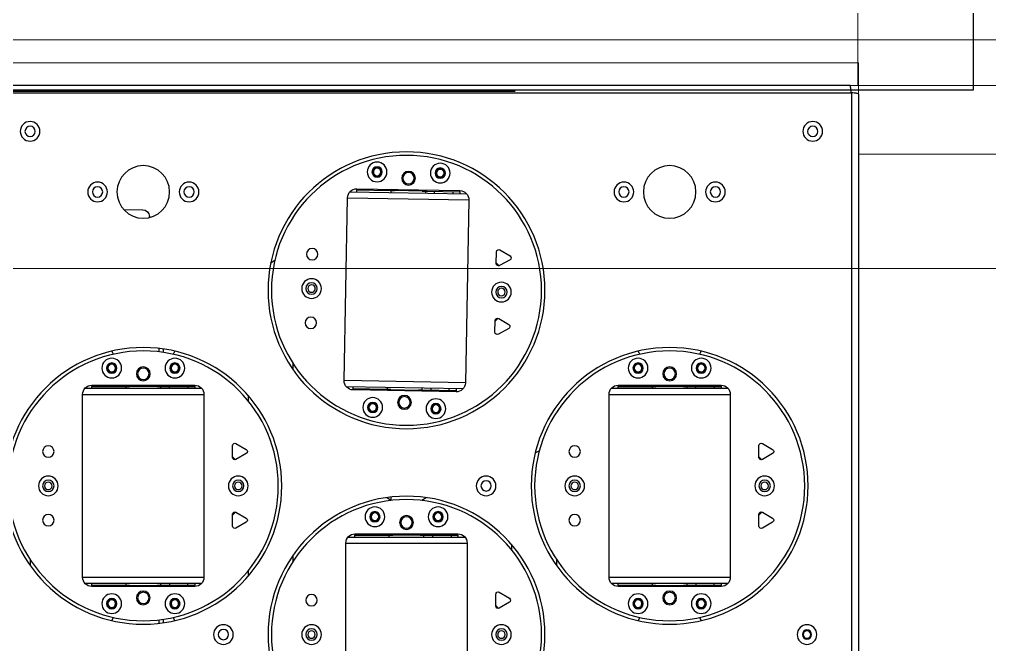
# Model space of a CAD drawing. Header units: millimetres. Extents: x 845401 to 948039, y 511594 to 550263.
# Drawn here: x 928138.5 to 928562.4, y 532327.3 to 532600.7 of the extents above; entities that cross this region are included whole.
import ezdxf

# ---------------------------------------------------------------- set-up
doc = ezdxf.new("R2010")
doc.units = ezdxf.units.MM
doc.layers.add('00', color=7, linetype='Continuous')
for name, color, linetype, lineweight in [('8101-0023040DXF_CONTINUOUS_LINE', 7, 'Continuous', 18), ('A-剖-0.10mm.......SECT-L01', 255, 'Continuous', 18), ('物流设备', 7, 'Continuous', 5)]:
    doc.layers.add(name, color=color, linetype=linetype, lineweight=lineweight)

# ---------------------------------------------------------------- blocks, each defined once
blk = doc.blocks.new('1260包胶摆轮')
at = {"color": 7, "linetype": 'Continuous', "lineweight": 25}
for p, q in [((4843148.78, 877889.9), (4843148.78, 879143.7)), ((4843151.88, 877890.51), (4843151.88, 879143.09)), ((4842927.88, 878166.8), (4842927.88, 878086.8)), ((4842980.88, 878086.8), (4842980.88, 878166.8)), ((4842846.16, 878120.41), (4842846.16, 878121.92)), ((4842993.38, 878114.05), (4842994.64, 878115.36)), ((4842993.38, 878114.4), (4842993.38, 878109.2)), ((4842999.38, 878112.66), (4842994.88, 878115.26)), ((4842994.88, 878108.33), (4842999.38, 878110.93)), ((4842813.76, 878104.3), (4842865.01, 878104.3)), ((4842861.88, 878105.8), (4842816.88, 878105.8)), ((4842816.88, 878105.3), (4842816.88, 878105.8)), ((4842831.63, 878105.3), (4842816.88, 878105.3)), ((4842816.88, 878105.3), (4842816.88, 878104.3)), ((4842831.63, 878105.8), (4842831.63, 878105.3)), ((4842832.22, 878105.3), (4842831.63, 878105.3)), ((4842831.88, 878105.3), (4842831.88, 878104.3)), ((4842832.8, 878105.3), (4842832.22, 878105.3)), ((4842833.38, 878105.3), (4842832.8, 878105.3)), ((4842833.38, 878105.8), (4842833.38, 878105.3)), ((4842833.38, 878105.3), (4842845.38, 878105.3)), ((4842845.38, 878105.3), (4842845.38, 878105.8)), ((4842845.97, 878105.3), (4842845.38, 878105.3)), ((4842846.55, 878105.3), (4842845.97, 878105.3)), ((4842847.13, 878105.3), (4842846.55, 878105.3)), ((4842846.88, 878104.3), (4842846.88, 878105.3)), ((4842847.13, 878105.3), (4842847.13, 878105.8)), ((4842861.88, 878105.3), (4842847.13, 878105.3)), ((4842850.88, 878104.3), (4842850.88, 878105.3)), ((4842858.88, 878105.3), (4842858.88, 878104.3)), ((4842861.88, 878105.8), (4842861.88, 878105.3)), ((4842861.88, 878104.3), (4842861.88, 878105.3)), ((4843043.76, 878104.3), (4843095.01, 878104.3)), ((4843091.88, 878105.8), (4843046.88, 878105.8)), ((4843046.88, 878105.3), (4843046.88, 878105.8)), ((4843061.63, 878105.3), (4843046.88, 878105.3)), ((4843046.88, 878105.3), (4843046.88, 878104.3)), ((4843061.63, 878105.8), (4843061.63, 878105.3)), ((4843062.22, 878105.3), (4843061.63, 878105.3)), ((4843061.88, 878105.3), (4843061.88, 878104.3)), ((4843062.8, 878105.3), (4843062.22, 878105.3)), ((4843063.38, 878105.3), (4843062.8, 878105.3)), ((4843063.38, 878105.8), (4843063.38, 878105.3)), ((4843063.38, 878105.3), (4843075.38, 878105.3)), ((4843075.38, 878105.3), (4843075.38, 878105.8)), ((4843075.97, 878105.3), (4843075.38, 878105.3)), ((4843076.55, 878105.3), (4843075.97, 878105.3)), ((4843077.13, 878105.3), (4843076.55, 878105.3)), ((4843076.88, 878104.3), (4843076.88, 878105.3)), ((4843077.13, 878105.3), (4843077.13, 878105.8)), ((4843091.88, 878105.3), (4843077.13, 878105.3)), ((4843080.88, 878104.3), (4843080.88, 878105.3)), ((4843088.88, 878105.3), (4843088.88, 878104.3)), ((4843091.88, 878105.8), (4843091.88, 878105.3)), ((4843091.88, 878104.3), (4843091.88, 878105.3)), ((4842812.88, 878101.8), (4842812.88, 878021.8)), ((4842865.88, 878021.8), (4842865.88, 878101.8)), ((4842885.38, 878101.1), (4842885.38, 878098.74)), ((4843042.88, 878101.8), (4843042.88, 878021.8)), ((4843095.88, 878021.8), (4843095.88, 878101.8)), ((4842789.88, 878093.9), (4842789.88, 878096.58)), ((4843019.88, 878093.9), (4843019.88, 878096.58)), ((4842904.88, 878094.69), (4842904.88, 878092.01)), ((4843000.38, 878089.85), (4843000.38, 878087.5)), ((4842980.01, 878084.3), (4842928.76, 878084.3)), ((4842931.88, 878084.3), (4842931.88, 878083.3)), ((4842931.88, 878083.3), (4842946.63, 878083.3)), ((4842931.88, 878082.8), (4842931.88, 878083.3)), ((4842931.88, 878082.8), (4842976.88, 878082.8)), ((4842946.63, 878083.3), (4842946.63, 878082.8)), ((4842946.63, 878083.3), (4842947.22, 878083.3)), ((4842946.88, 878084.3), (4842946.88, 878083.3)), ((4842947.22, 878083.3), (4842947.8, 878083.3)), ((4842947.8, 878083.3), (4842948.38, 878083.3)), ((4842960.38, 878083.3), (4842948.38, 878083.3)), ((4842948.38, 878083.3), (4842948.38, 878082.8)), ((4842960.38, 878082.8), (4842960.38, 878083.3)), ((4842960.38, 878083.3), (4842960.97, 878083.3)), ((4842960.97, 878083.3), (4842961.55, 878083.3)), ((4842961.55, 878083.3), (4842962.13, 878083.3)), ((4842961.88, 878083.3), (4842961.88, 878084.3)), ((4842962.13, 878083.3), (4842976.88, 878083.3)), ((4842962.13, 878082.8), (4842962.13, 878083.3)), ((4842965.88, 878084.3), (4842965.88, 878083.3)), ((4842973.88, 878083.3), (4842973.88, 878084.3)), ((4842976.88, 878083.3), (4842976.88, 878084.3)), ((4842976.88, 878083.3), (4842976.88, 878082.8)), ((4842878.38, 878079.4), (4842878.38, 878074.2)), ((4842884.38, 878077.66), (4842879.88, 878080.26)), ((4843108.38, 878079.4), (4843108.38, 878074.2)), ((4843114.38, 878077.66), (4843109.88, 878080.26)), ((4842879.64, 878073.23), (4842878.38, 878074.54)), ((4842879.88, 878073.33), (4842884.38, 878075.93)), ((4843109.64, 878073.23), (4843108.38, 878074.54)), ((4843109.88, 878073.33), (4843114.38, 878075.93)), ((4842947.66, 878068.18), (4842947.66, 878066.67)), ((4842878.38, 878049.05), (4842879.64, 878050.36)), ((4842878.38, 878049.4), (4842878.38, 878044.2)), ((4842884.38, 878047.66), (4842879.88, 878050.26)), ((4843108.38, 878049.05), (4843109.64, 878050.36)), ((4843108.38, 878049.4), (4843108.38, 878044.2)), ((4843114.38, 878047.66), (4843109.88, 878050.26)), ((4842879.88, 878043.33), (4842884.38, 878045.93)), ((4843109.88, 878043.33), (4843114.38, 878045.93)), ((4842885.38, 878024.85), (4842885.38, 878022.5)), ((4842865.01, 878019.3), (4842813.76, 878019.3)), ((4842816.88, 878019.3), (4842816.88, 878018.3)), ((4842831.88, 878019.3), (4842831.88, 878018.3)), ((4842846.88, 878018.3), (4842846.88, 878019.3)), ((4842850.88, 878019.3), (4842850.88, 878018.3)), ((4842858.88, 878018.3), (4842858.88, 878019.3)), ((4842861.88, 878018.3), (4842861.88, 878019.3)), ((4842927.97, 878018.31), (4842979.21, 878019.27)), ((4842976.06, 878020.71), (4842931.07, 878019.87)), ((4842931.07, 878019.37), (4842931.07, 878019.87)), ((4842945.82, 878019.65), (4842931.07, 878019.37)), ((4842931.07, 878019.37), (4842931.09, 878018.37)), ((4842945.81, 878020.15), (4842945.82, 878019.65)), ((4842946.41, 878019.66), (4842945.82, 878019.65)), ((4842946.07, 878019.65), (4842946.09, 878018.65)), ((4842946.99, 878019.67), (4842946.41, 878019.66)), ((4842947.57, 878019.68), (4842946.99, 878019.67)), ((4842947.56, 878020.18), (4842947.57, 878019.68)), ((4842947.57, 878019.68), (4842959.57, 878019.9)), ((4842959.57, 878019.9), (4842959.56, 878020.4)), ((4842960.16, 878019.91), (4842959.57, 878019.9)), ((4842960.73, 878019.92), (4842960.16, 878019.91)), ((4842961.32, 878019.94), (4842960.73, 878019.92)), ((4842961.09, 878018.93), (4842961.07, 878019.93)), ((4842961.32, 878019.94), (4842961.31, 878020.44)), ((4842976.07, 878020.21), (4842961.32, 878019.94)), ((4842965.09, 878019.01), (4842965.07, 878020.01)), ((4842973.07, 878020.15), (4842973.09, 878019.16)), ((4842976.06, 878020.71), (4842976.07, 878020.21)), ((4842976.09, 878019.21), (4842976.07, 878020.21)), ((4843095.01, 878019.3), (4843043.76, 878019.3)), ((4843046.88, 878019.3), (4843046.88, 878018.3)), ((4843061.88, 878019.3), (4843061.88, 878018.3)), ((4843076.88, 878018.3), (4843076.88, 878019.3)), ((4843080.88, 878019.3), (4843080.88, 878018.3)), ((4843088.88, 878018.3), (4843088.88, 878019.3)), ((4843091.88, 878018.3), (4843091.88, 878019.3)), ((4842816.88, 878017.8), (4842816.88, 878018.3)), ((4842816.88, 878018.3), (4842831.63, 878018.3)), ((4842816.88, 878017.8), (4842861.88, 878017.8)), ((4842831.63, 878018.3), (4842831.63, 878017.8)), ((4842831.63, 878018.3), (4842832.22, 878018.3)), ((4842832.22, 878018.3), (4842832.8, 878018.3)), ((4842832.8, 878018.3), (4842833.38, 878018.3)), ((4842845.38, 878018.3), (4842833.38, 878018.3)), ((4842833.38, 878018.3), (4842833.38, 878017.8)), ((4842845.38, 878017.8), (4842845.38, 878018.3)), ((4842845.38, 878018.3), (4842845.97, 878018.3)), ((4842845.97, 878018.3), (4842846.55, 878018.3)), ((4842846.55, 878018.3), (4842847.13, 878018.3)), ((4842847.13, 878018.3), (4842861.88, 878018.3)), ((4842847.13, 878017.8), (4842847.13, 878018.3)), ((4842861.88, 878018.3), (4842861.88, 878017.8)), ((4842927.14, 878015.8), (4842928.64, 877935.81)), ((4842981.63, 877936.8), (4842980.13, 878016.79)), ((4843046.88, 878018.3), (4843061.63, 878018.3)), ((4843046.88, 878017.8), (4843046.88, 878018.3)), ((4843046.88, 878017.8), (4843091.88, 878017.8)), ((4843061.63, 878018.3), (4843061.63, 878017.8)), ((4843061.63, 878018.3), (4843062.22, 878018.3)), ((4843062.22, 878018.3), (4843062.8, 878018.3)), ((4843062.8, 878018.3), (4843063.38, 878018.3)), ((4843075.38, 878018.3), (4843063.38, 878018.3)), ((4843063.38, 878018.3), (4843063.38, 878017.8)), ((4843075.38, 878017.8), (4843075.38, 878018.3)), ((4843075.38, 878018.3), (4843075.97, 878018.3)), ((4843075.97, 878018.3), (4843076.55, 878018.3)), ((4843076.55, 878018.3), (4843077.13, 878018.3)), ((4843077.13, 878018.3), (4843091.88, 878018.3)), ((4843077.13, 878017.8), (4843077.13, 878018.3)), ((4843091.88, 878018.3), (4843091.88, 878017.8)), ((4842904.88, 878011.08), (4842904.88, 878008.4)), ((4842846.16, 878001.68), (4842846.16, 878003.19)), ((4842993.05, 877994.62), (4842993.14, 877989.43)), ((4842999.08, 877993), (4842994.53, 877995.52)), ((4842994.41, 877988.48), (4842993.14, 877989.77)), ((4842994.66, 877988.59), (4842999.11, 877991.27)), ((4842993.61, 877964.29), (4842994.84, 877965.62)), ((4842993.61, 877964.63), (4842993.71, 877959.43)), ((4842999.64, 877963.01), (4842995.09, 877965.52)), ((4842995.22, 877958.59), (4842999.67, 877961.28)), ((4842842.07, 877944.48), (4842842.06, 877944.05)), ((4842839.02, 877941.09), (4842831.02, 877941.2)), ((4842980.8, 877934.28), (4842929.56, 877933.33)), ((4842962.69, 877932.95), (4842962.68, 877933.95)), ((4842966.68, 877934.02), (4842966.69, 877933.02)), ((4842974.69, 877933.17), (4842974.67, 877934.17)), ((4842977.69, 877933.23), (4842977.67, 877934.23)), ((4842932.68, 877933.39), (4842932.7, 877932.39)), ((4842932.7, 877932.39), (4842947.45, 877932.66)), ((4842932.71, 877931.89), (4842932.7, 877932.39)), ((4842932.71, 877931.89), (4842977.7, 877932.73)), ((4842947.45, 877932.66), (4842948.03, 877932.67)), ((4842947.45, 877932.66), (4842947.46, 877932.16)), ((4842947.68, 877933.67), (4842947.7, 877932.67)), ((4842948.03, 877932.67), (4842948.61, 877932.68)), ((4842948.61, 877932.68), (4842949.2, 877932.69)), ((4842961.2, 877932.92), (4842949.2, 877932.69)), ((4842949.2, 877932.69), (4842949.21, 877932.19)), ((4842961.2, 877932.92), (4842961.78, 877932.93)), ((4842961.2, 877932.42), (4842961.2, 877932.92)), ((4842961.78, 877932.93), (4842962.36, 877932.94)), ((4842962.36, 877932.94), (4842962.94, 877932.95)), ((4842962.94, 877932.95), (4842977.69, 877933.23)), ((4842962.95, 877932.45), (4842962.94, 877932.95)), ((4842977.69, 877933.23), (4842977.7, 877932.73)), ((4841954.98, 877889.9), (4843148.78, 877889.9)), ((4843148.18, 877886.8), (4841955.59, 877886.8))]:
    blk.add_line(p, q, dxfattribs=at)
at = {"color": 8, "linetype": 'Continuous', "lineweight": 25}
for p, q in [((4842848.16, 878121.66), (4842848.16, 878120.14)), ((4842832.22, 878105.8), (4842832.22, 878105.3)), ((4842832.8, 878105.3), (4842832.8, 878105.8)), ((4842845.97, 878105.8), (4842845.97, 878105.3)), ((4842846.55, 878105.3), (4842846.55, 878105.8)), ((4843062.22, 878105.8), (4843062.22, 878105.3)), ((4843062.8, 878105.3), (4843062.8, 878105.8)), ((4843075.97, 878105.8), (4843075.97, 878105.3)), ((4843076.55, 878105.3), (4843076.55, 878105.8)), ((4842865.88, 878101.8), (4842812.88, 878101.8)), ((4843095.88, 878101.8), (4843042.88, 878101.8)), ((4842927.88, 878086.8), (4842980.88, 878086.8)), ((4842947.22, 878083.3), (4842947.22, 878082.8)), ((4842947.8, 878082.8), (4842947.8, 878083.3)), ((4842960.97, 878083.3), (4842960.97, 878082.8)), ((4842961.55, 878082.8), (4842961.55, 878083.3)), ((4842945.66, 878066.93), (4842945.66, 878067)), ((4842812.88, 878021.8), (4842865.88, 878021.8)), ((4842946.4, 878020.16), (4842946.41, 878019.66)), ((4842946.99, 878019.67), (4842946.98, 878020.17)), ((4842960.15, 878020.41), (4842960.16, 878019.91)), ((4842960.73, 878019.92), (4842960.72, 878020.42)), ((4843042.88, 878021.8), (4843095.88, 878021.8)), ((4842832.22, 878018.3), (4842832.22, 878017.8)), ((4842832.8, 878017.8), (4842832.8, 878018.3)), ((4842845.97, 878018.3), (4842845.97, 878017.8)), ((4842846.55, 878017.8), (4842846.55, 878018.3)), ((4842980.13, 878016.79), (4842927.14, 878015.8)), ((4843062.22, 878018.3), (4843062.22, 878017.8)), ((4843062.8, 878017.8), (4843062.8, 878018.3)), ((4843075.97, 878018.3), (4843075.97, 878017.8)), ((4843076.55, 878017.8), (4843076.55, 878018.3)), ((4842848.16, 878003.45), (4842848.16, 878001.94)), ((4842928.64, 877935.81), (4842981.63, 877936.8)), ((4842948.03, 877932.67), (4842948.04, 877932.17)), ((4842948.62, 877932.18), (4842948.61, 877932.68)), ((4842961.78, 877932.93), (4842961.79, 877932.43)), ((4842962.37, 877932.44), (4842962.36, 877932.94))]:
    blk.add_line(p, q, dxfattribs=at)
at = {"color": 7, "linetype": 'Continuous', "lineweight": 25, "flags": 128}
for points in [[(4842825.67, 878120.72), (4842825.7, 878120.66), (4842826.37, 878119.34)], [(4842852.4, 878119.34), (4842853.07, 878120.66), (4842853.1, 878120.72)], [(4843055.67, 878120.72), (4843055.7, 878120.66), (4843056.37, 878119.34)], [(4843082.4, 878119.34), (4843083.07, 878120.66), (4843083.1, 878120.72)], [(4842947.62, 878068.19), (4842945.75, 878067.07), (4842945.58, 878066.94)], [(4842963.19, 878066.94), (4842963.01, 878067.07), (4842961.15, 878068.19)], [(4843010.64, 878047.33), (4843012.08, 878046.61), (4843012.41, 878046.45)], [(4842826.37, 878004.25), (4842826.21, 878003.96), (4842825.67, 878002.87)], [(4842853.1, 878002.87), (4842852.56, 878003.96), (4842852.4, 878004.25)], [(4843056.37, 878004.25), (4843056.21, 878003.96), (4843055.67, 878002.87)], [(4843083.1, 878002.87), (4843082.56, 878003.96), (4843082.4, 878004.25)], [(4842896.84, 877963.29), (4842896.18, 877963.72), (4842895.03, 877964.57)]]:
    blk.add_lwpolyline(points, dxfattribs=at)
at = {"color": 7, "linetype": 'Continuous', "lineweight": 25}
for centre, radius in [((4842954.38, 878126.8), 60.5), ((4842954.38, 878126.8), 59), ((4842874.38, 878126.8), 4.3), ((4842874.38, 878126.8), 2.25), ((4842912.88, 878126.8), 4.3), ((4842912.88, 878126.8), 2.5), ((4842995.88, 878126.8), 4.3), ((4842995.88, 878126.8), 2.5), ((4843129.38, 878126.8), 4.3), ((4842912.88, 878126.8), 1.65), ((4842995.88, 878126.8), 1.65), ((4843129.38, 878126.8), 2.03), ((4843129.38, 878126.8), 1.65), ((4842839.38, 878061.8), 60.5), ((4842839.38, 878061.8), 59), ((4843069.38, 878061.8), 60.5), ((4843069.38, 878061.8), 59), ((4842825.58, 878113.3), 4.3), ((4842853.18, 878113.3), 4.3), ((4843055.58, 878113.3), 4.3), ((4843083.18, 878113.3), 4.3), ((4842825.58, 878113.3), 2.25), ((4842825.58, 878113.3), 2.03), ((4842825.58, 878113.3), 1.65), ((4842839.38, 878110.8), 3.02), ((4842839.38, 878110.8), 2.5), ((4842853.18, 878113.3), 2.25), ((4842853.18, 878113.3), 2.03), ((4842853.18, 878113.3), 1.65), ((4842912.88, 878111.8), 2.5), ((4843055.58, 878113.3), 2.25), ((4843055.58, 878113.3), 2.03), ((4843055.58, 878113.3), 1.65), ((4843069.38, 878110.8), 3.02), ((4843069.38, 878110.8), 2.5), ((4843083.18, 878113.3), 2.25), ((4843083.18, 878113.3), 2.03), ((4843083.18, 878113.3), 1.65), ((4842797.88, 878076.8), 2.5), ((4842940.58, 878075.3), 4.3), ((4842954.38, 878077.8), 3.03), ((4842954.38, 878077.8), 2.5), ((4842968.18, 878075.3), 4.3), ((4843027.88, 878076.8), 2.5), ((4842940.58, 878075.3), 2.25), ((4842940.58, 878075.3), 2.03), ((4842940.58, 878075.3), 1.65), ((4842968.18, 878075.3), 2.25), ((4842968.18, 878075.3), 2.03), ((4842968.18, 878075.3), 1.65), ((4842797.88, 878061.8), 4.3), ((4842880.88, 878061.8), 4.3), ((4842989.17, 878061.8), 4.3), ((4843027.88, 878061.8), 4.3), ((4843110.88, 878061.8), 4.3), ((4842797.88, 878061.8), 2.5), ((4842797.88, 878061.8), 1.65), ((4842880.88, 878061.8), 2.5), ((4842880.88, 878061.8), 1.65), ((4842989.17, 878061.8), 2.25), ((4843027.88, 878061.8), 2.5), ((4843027.88, 878061.8), 1.65), ((4843110.88, 878061.8), 2.5), ((4843110.88, 878061.8), 1.65), ((4842797.88, 878046.8), 2.5), ((4843027.88, 878046.8), 2.5), ((4842954.38, 877976.3), 60.5), ((4842954.38, 877976.3), 59), ((4842939.62, 878027.53), 4.3), ((4842967.22, 878028.05), 4.3), ((4842939.62, 878027.53), 2.25), ((4842939.62, 878027.53), 2.03), ((4842939.62, 878027.53), 1.65), ((4842953.47, 878025.29), 3.03), ((4842953.47, 878025.29), 2.5), ((4842967.22, 878028.05), 2.25), ((4842967.22, 878028.05), 2.02), ((4842967.22, 878028.05), 1.65), ((4842825.58, 878010.3), 4.3), ((4842839.38, 878012.8), 3.03), ((4842839.38, 878012.8), 2.5), ((4842853.18, 878010.3), 4.3), ((4843055.58, 878010.3), 4.3), ((4843069.38, 878012.8), 3.03), ((4843069.38, 878012.8), 2.5), ((4843083.18, 878010.3), 4.3), ((4842825.58, 878010.3), 2.25), ((4842825.58, 878010.3), 2.03), ((4842825.58, 878010.3), 1.65), ((4842853.18, 878010.3), 2.25), ((4842853.18, 878010.3), 2.03), ((4842853.18, 878010.3), 1.65), ((4843055.58, 878010.3), 2.25), ((4843055.58, 878010.3), 2.03), ((4843055.58, 878010.3), 1.65), ((4843083.18, 878010.3), 2.25), ((4843083.18, 878010.3), 2.03), ((4843083.18, 878010.3), 1.65), ((4842912.61, 877990.52), 2.5), ((4842995.88, 877977.07), 4.3), ((4842912.89, 877975.52), 4.3), ((4842912.89, 877975.52), 2.5), ((4842912.89, 877975.52), 1.65), ((4842995.88, 877977.07), 2.5), ((4842995.88, 877977.07), 1.65), ((4842913.17, 877960.53), 2.5), ((4842839.38, 877933.3), 11.5), ((4843069.38, 877933.3), 11.5), ((4842819.38, 877933.3), 4.3), ((4842819.38, 877933.3), 2.25), ((4842859.38, 877933.3), 4.3), ((4842859.38, 877933.3), 2.25), ((4843049.38, 877933.3), 4.3), ((4843049.38, 877933.3), 2.25), ((4843089.38, 877933.3), 4.3), ((4843089.38, 877933.3), 2.25), ((4842955.3, 877927.31), 3.02), ((4842955.3, 877927.31), 2.5), ((4842941.55, 877924.55), 4.3), ((4842941.55, 877924.55), 2.25), ((4842941.55, 877924.55), 2.03), ((4842941.55, 877924.55), 1.65), ((4842969.14, 877925.06), 4.3), ((4842969.14, 877925.06), 2.25), ((4842969.14, 877925.06), 2.03), ((4842969.14, 877925.06), 1.65), ((4842789.92, 877906.8), 4.3), ((4842789.92, 877906.8), 2.25), ((4843131.88, 877906.8), 4.3), ((4843131.88, 877906.8), 2.25)]:
    blk.add_circle(centre, radius, dxfattribs=at)
for centre, radius, start, end in [((4842994.38, 878114.4), 1, 60, 180), ((4842998.88, 878111.8), 1, 300, 60), ((4842994.38, 878109.2), 1, 180, 300), ((4842816.88, 878101.8), 4, 90, 180), ((4842861.88, 878101.8), 4, 0, 90), ((4843046.88, 878101.8), 4, 90, 180), ((4843091.88, 878101.8), 4, 0, 90), ((4842931.88, 878086.8), 4, 180, 270), ((4842976.88, 878086.8), 4, 270, 0), ((4842879.38, 878079.4), 1, 60, 180), ((4843109.38, 878079.4), 1, 60, 180), ((4842879.38, 878074.2), 1, 180, 300), ((4842883.88, 878076.8), 1, 300, 60), ((4843109.38, 878074.2), 1, 180, 300), ((4843113.88, 878076.8), 1, 300, 60), ((4842879.38, 878049.4), 1, 60, 180), ((4843109.38, 878049.4), 1, 60, 180), ((4842879.38, 878044.2), 1, 180, 300), ((4842883.88, 878046.8), 1, 300, 60), ((4843109.38, 878044.2), 1, 180, 300), ((4843113.88, 878046.8), 1, 300, 60), ((4842816.88, 878021.8), 4, 180, 270), ((4842861.88, 878021.8), 4, 270, 0), ((4842931.14, 878015.87), 4, 91.0706, 181.0706), ((4842976.13, 878016.71), 4, 1.0706, 91.0706), ((4843046.88, 878021.8), 4, 180, 270), ((4843091.88, 878021.8), 4, 270, 0), ((4842994.05, 877994.64), 1, 61.0706, 181.0706), ((4842994.14, 877989.45), 1, 181.0706, 301.0706), ((4842998.6, 877992.13), 1, 301.0706, 61.0706), ((4842994.61, 877964.65), 1, 61.0706, 181.0706), ((4842994.71, 877959.45), 1, 181.0706, 301.0706), ((4842999.16, 877962.13), 1, 301.0706, 61.0706), ((4842839.06, 877944.09), 3, 269.2217, 359.2217), ((4842932.63, 877935.88), 4, 181.0706, 271.0706), ((4842977.63, 877936.73), 4, 271.0706, 1.0706)]:
    blk.add_arc(centre, radius, start, end, dxfattribs=at)
for points, knots in [([(4843148.78, 877889.9), (4843148.77, 877889.81), (4843148.75, 877889.64), (4843148.72, 877889.38), (4843148.69, 877889.12), (4843148.65, 877888.87), (4843148.62, 877888.62), (4843148.59, 877888.39), (4843148.55, 877888.16), (4843148.52, 877887.95), (4843148.48, 877887.69), (4843148.43, 877887.45), (4843148.39, 877887.26), (4843148.35, 877887.08), (4843148.3, 877886.95), (4843148.26, 877886.87), (4843148.23, 877886.83), (4843148.2, 877886.8), (4843148.18, 877886.8), (4843148.18, 877886.8)], [0, 0, 0, 0, 0.053166, 0.106702, 0.161402, 0.216504, 0.26967, 0.323206, 0.377906, 0.433008, 0.486171, 0.594304, 0.649403, 0.702566, 0.810698, 0.865797, 0.899124, 0.966213, 1, 1, 1, 1]), ([(4843151.88, 877890.51), (4843151.85, 877890.46), (4843151.78, 877890.37), (4843151.24, 877890.24), (4843150.44, 877890.11), (4843149.57, 877890), (4843149, 877889.93), (4843148.78, 877889.9)], [0, 0, 0, 0, 0.216378, 0.432755, 0.64912, 0.865484, 1, 1, 1, 1])]:
    blk.add_open_spline(points, degree=3, knots=knots, dxfattribs=at)
blk = doc.blocks.new('小盘摆轮加过渡板')
at = {"layer": 'A-剖-0.10mm.......SECT-L01', "color": 4}
for points in [[(735451.26, 342660.57), (734251.26, 342660.57), (734251.26, 341382.62), (735451.26, 341382.62)], [(735451.26, 342650.57), (734251.26, 342650.57), (734251.26, 341390.57), (735451.26, 341390.57)]]:
    blk.add_lwpolyline(points, close=True, dxfattribs=at)
at = {"layer": 'A-剖-0.10mm.......SECT-L01', "color": 1, "xscale": -1, "rotation": 180}
blk.add_blockref('1260包胶摆轮', (-4107700.62, 1220537.36), dxfattribs=at)
blk = doc.blocks.new('*U100540')
at = {"color": 1}
blk.add_lwpolyline([(0, -630), (2000, -630), (2000, 630), (0, 630)], close=True, dxfattribs=at)
at = {"color": 4}
blk.add_lwpolyline([(0, -600), (2000, -600), (2000, 600), (0, 600)], close=True, dxfattribs=at)
for tag, p in [('设备编号', (485.24, 55.29)), ('设备高度', (489.75, -155.56))]:
    blk.add_attdef(tag, p, '', height=100)
at = {"flags": 1}
blk.add_attdef('设备类型', (7834.09, -37.08), '', height=100, dxfattribs=at)
blk = doc.blocks.new('G$C0940C817')
at = {"linetype": 'Continuous', "lineweight": 25}
for p, q in [((1654.09, 2120), (2040.15, 2120)), ((2240.15, 2119.5), (40.15, 2119.5)), ((2240.15, 2079.5), (2240.15, 2119.5))]:
    blk.add_line(p, q, dxfattribs=at)
blk = doc.blocks.new('螺旋滑槽3-1')
at = {"rotation": 180}
blk.add_blockref('G$C0940C817', (1175202.3, 1943851.67, 12.94), dxfattribs=at)
blk = doc.blocks.new('A$C61054E4C')
at = {"layer": '8101-0023040DXF_CONTINUOUS_LINE', "color": 2, "xscale": -1, "rotation": 270}
blk.add_blockref('螺旋滑槽3-1', (-1942170.58, -1172882.2, -12.94), dxfattribs=at)
blk = doc.blocks.new('C线')
at = {"layer": 'A-剖-0.10mm.......SECT-L01', "color": 2, "elevation": 25.38}
blk.add_lwpolyline([(1010374.7, 471449.53), (1011374.7, 471449.53), (1011374.7, 471409.53), (1010374.7, 471409.53)], close=True, dxfattribs=at)
at = {"rotation": 90.00000000000021}
blk.add_blockref('A$C61054E4C', (1010504.96, 471845.94), dxfattribs=at)
blk.add_blockref('小盘摆轮加过渡板', (274923.7, 128758.97, 25.38))
at = {"layer": '物流设备', "color": 0, "xscale": -1}
blk.add_blockref('*U100540', (1012374.96, 470779.53, 25.38), dxfattribs=at)
blk = doc.blocks.new('BC线平台')
at = {"layer": 'A-剖-0.10mm.......SECT-L01', "color": 2, "elevation": 0.98}
blk.add_lwpolyline([(776874.46, 364450.44), (808174.13, 364450.46), (808174.13, 364550.46), (776874.46, 364550.44)], close=True, dxfattribs=at)

msp = doc.modelspace()

# ---------------------------------------------------------------- block references
at = {"layer": '00'}
for name, p in [('BC线平台', (120688.34, 168041.31, -0.98)), ('C线', (-81869.83, 61162.22))]:
    msp.add_blockref(name, p, dxfattribs=at)

doc.saveas('drawing.dxf')
